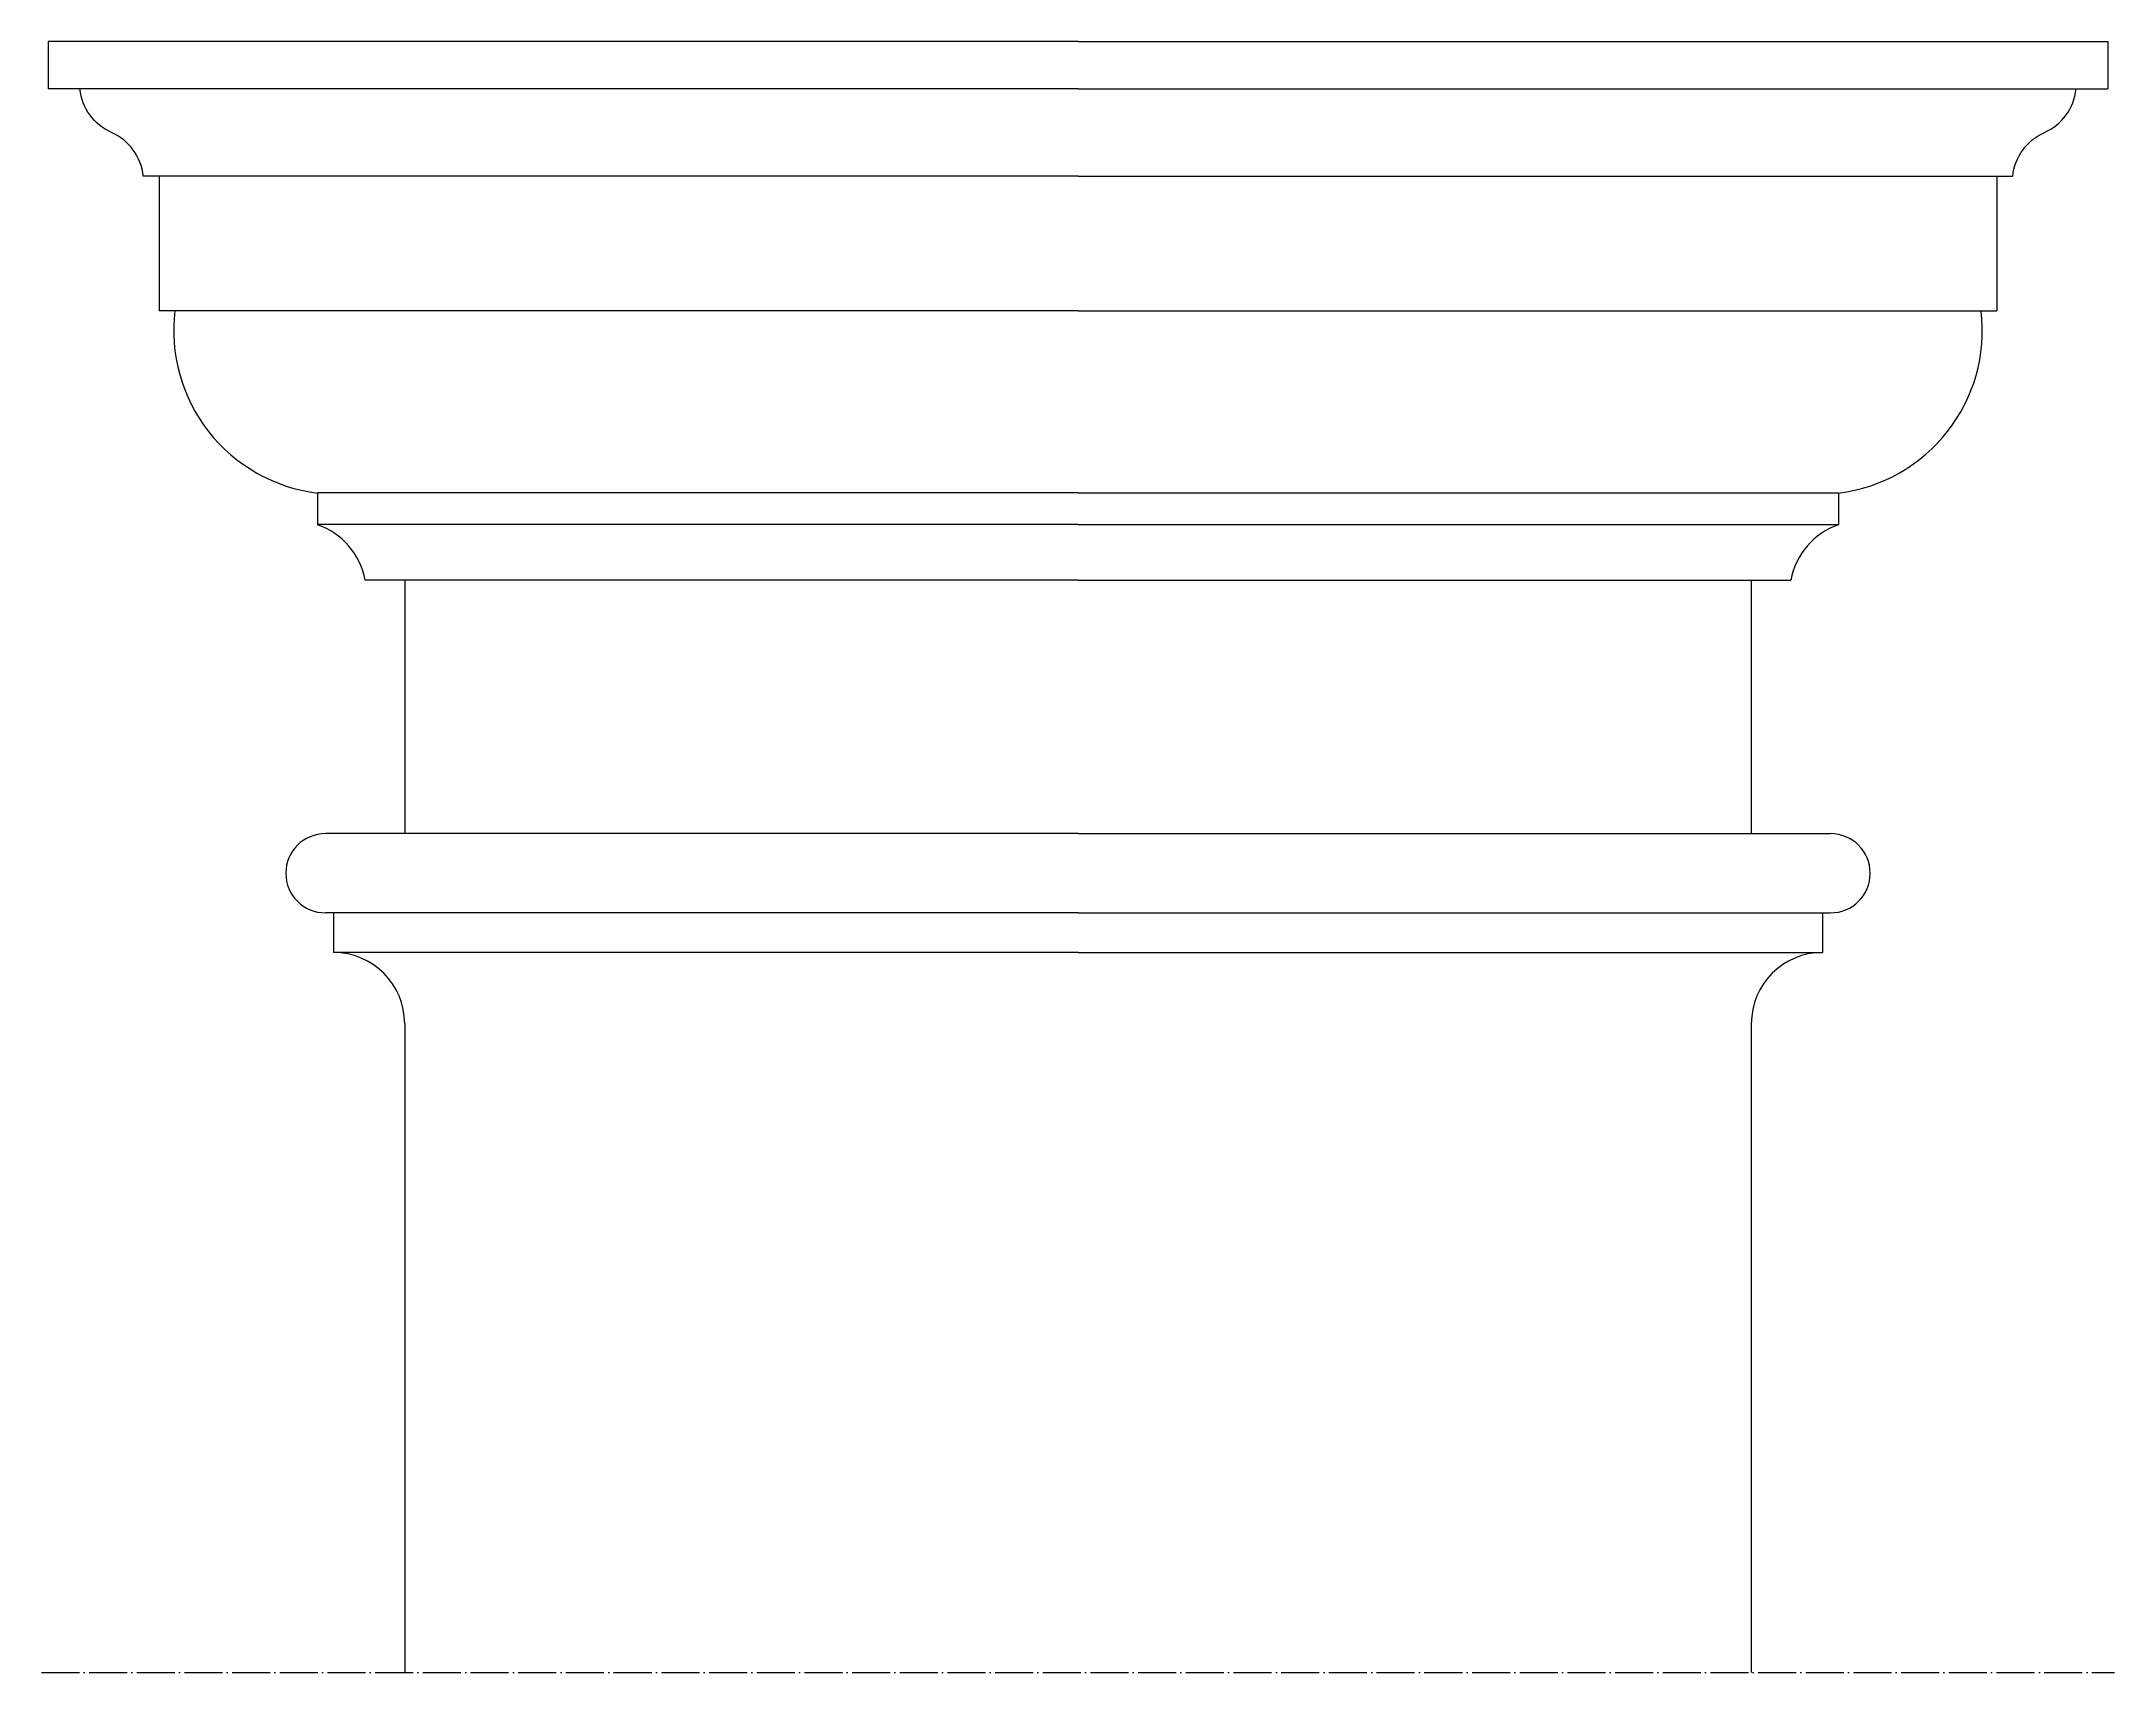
# Model space of a CAD drawing. Header units: millimetres. Extents: x -229 to 1079, y 0 to 1029.
import ezdxf

# ---------------------------------------------------------------- set-up
doc = ezdxf.new("R2010")
doc.units = ezdxf.units.MM
doc.linetypes.add('ACAD_ISO04W100', pattern=[30, 24, -3, 0, -3])
doc.layers.add('ceco.net 398 Doric chapiter', color=7, linetype='Continuous')

msp = doc.modelspace()

# ---------------------------------------------------------------- linework, layer by layer
at = {"layer": 'ceco.net 398 Doric chapiter'}
for p, q in [((425, 1029.5), (-225, 1029.5)), ((-225, 1029.5), (-225, 999.5)), ((425, 1029.5), (1075, 1029.5)), ((1075, 1029.5), (1075, 999.5)), ((425, 999.5), (-225, 999.5)), ((425, 999.5), (1075, 999.5)), ((425, 944.5), (-165, 944.5)), ((-155, 944.5), (-155, 859.5)), ((425, 944.5), (1015, 944.5)), ((1005, 944.5), (1005, 859.5)), ((425, 859.5), (-155, 859.5)), ((425, 859.5), (1005, 859.5)), ((425, 744.5), (-55, 744.5)), ((-55, 744.5), (-55, 724.5)), ((425, 744.5), (905, 744.5)), ((905, 744.5), (905, 724.5)), ((425, 724.5), (-55, 724.5)), ((425, 724.5), (905, 724.5)), ((425, 689.5), (-25, 689.5)), ((0, 689.5), (0, 529.5)), ((425, 689.5), (875, 689.5)), ((850, 689.5), (850, 529.5)), ((425, 529.5), (-50, 529.5)), ((425, 529.5), (900, 529.5)), ((425, 479.5), (-50, 479.5)), ((-45, 479.5), (-45, 454.5)), ((425, 479.5), (900, 479.5)), ((895, 479.5), (895, 454.5)), ((425, 454.5), (-45, 454.5)), ((425, 454.5), (895, 454.5)), ((0, 409.5), (0, 0)), ((850, 409.5), (850, 0))]:
    msp.add_line(p, q, dxfattribs=at)
at = {"layer": 'ceco.net 398 Doric chapiter', "linetype": 'ACAD_ISO04W100'}
msp.add_line((-229.3, 0), (1079.3, 0), dxfattribs=at)
at = {"layer": 'ceco.net 398 Doric chapiter'}
for points in [[(-165, 944.5, 0.267949), (-185, 972, -0.267949), (-205, 999.5, -0.267949)], [(1015, 944.5, -0.267949), (1035, 972, 0.267949), (1055, 999.5, 0.267949)]]:
    msp.add_lwpolyline(points, format="xyb", dxfattribs=at)
for centre, radius, start, end in [((-42.5, 847), 103.3, 173.047, 263.047), ((892.5, 847), 103.3, 276.953, 6.953), ((-70.3, 681), 46.1, 10.6013, 70.6013), ((920.3, 681), 46.1, 109.3987, 169.3987), ((-50, 504.5), 25, 90, 270), ((900, 504.5), 25, 270, 90), ((-45, 409.5), 45, 0, 90), ((895, 409.5), 45, 90, 180)]:
    msp.add_arc(centre, radius, start, end, dxfattribs=at)

# ---------------------------------------------------------------- texts
msp.add_text('Arch. Giuseppe Conte', height=0.1, dxfattribs=at).set_placement((-55, 724.5))

doc.saveas('drawing.dxf')
